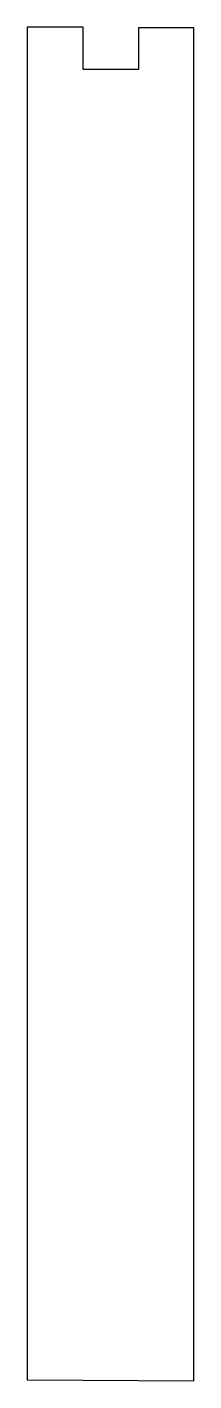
# Model space of a CAD drawing. Extents: x 42 to 67, y 14 to 218.
import ezdxf

# ---------------------------------------------------------------- set-up
doc = ezdxf.new("R2010")
doc.units = 0
doc.layers.add('bigturret', color=7, linetype='CONTINUOUS')

msp = doc.modelspace()

# ---------------------------------------------------------------- linework, layer by layer
at = {"layer": 'bigturret', "color": 1}
msp.add_lwpolyline([(66.5861, 14.315052), (66.579044, 217.586666), (58.287003, 217.590899), (58.287003, 211.329094), (49.972383, 211.329094), (49.972383, 217.697085), (41.561808, 217.692499), (41.561808, 14.492146), (66.5861, 14.315052), (66.5861, 14.315052)], close=True, dxfattribs=at)

doc.saveas('drawing.dxf')
